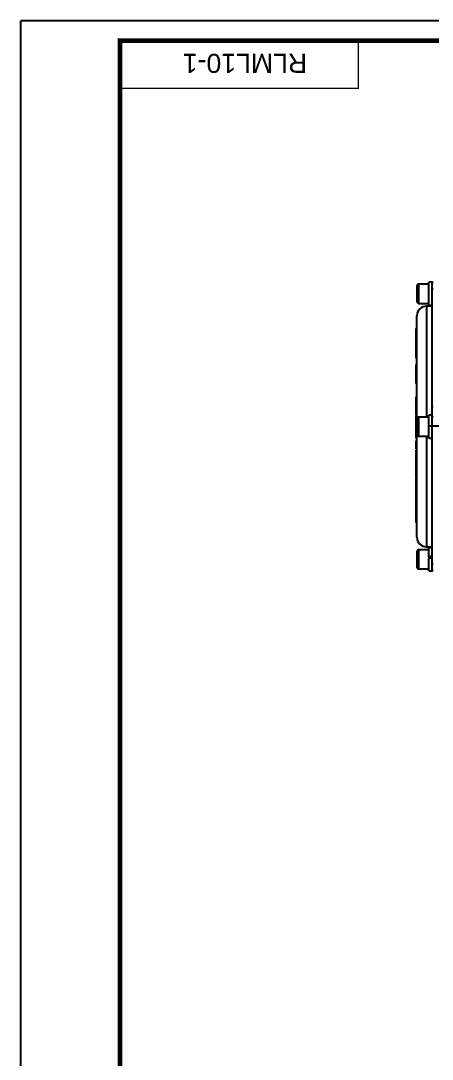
# Model space of a CAD drawing. Header units: millimetres. Extents: x 7829 to 9013, y 2050 to 2917.
# Drawn here: x 7829 to 8043, y 2377 to 2917 of the extents above; entities that cross this region are included whole.
import ezdxf

# ---------------------------------------------------------------- set-up
doc = ezdxf.new("R2010")
doc.units = ezdxf.units.MM
doc.linetypes.add('AM_ISO08W050', pattern=[18, 12, -1.5, 3, -1.5])
doc.layers.add('4-尺寸线', color=7, linetype='Continuous', lineweight=15)
doc.layers.add('AM_7', color=4, linetype='AM_ISO08W050', lineweight=25)
doc.styles.get("Standard").update_dxf_attribs({"font": 'arial.ttf'})

msp = doc.modelspace()

# ---------------------------------------------------------------- linework, layer by layer
for p in [(7829.102, 2050.361), (9012.977, 2916.611)]:
    msp.add_line(p, (7829.102, 2916.611))
at = {"color": 7, "linetype": 'Continuous', "lineweight": 25}
for p, q in [((8035.016, 2770.529), (8035.016, 2779.029)), ((8041.016, 2779.779), (8035.766, 2779.779)), ((8035.766, 2779.779), (8035.766, 2769.779)), ((8042.816, 2780.719), (8041.016, 2780.719)), ((8041.016, 2768.839), (8041.016, 2780.719)), ((8042.816, 2775.591), (8042.816, 2780.719)), ((8042.816, 2772.977), (8042.816, 2775.591)), ((8035.766, 2769.779), (8041.016, 2769.779)), ((8042.816, 2768.279), (8039.816, 2768.279)), ((8039.816, 2768.279), (8039.816, 2710.702)), ((8041.016, 2768.839), (8042.816, 2768.839)), ((8042.816, 2716.04), (8042.816, 2772.977)), ((8034.816, 2648.279), (8034.816, 2763.279)), ((8034.316, 2756.648), (8034.816, 2756.648)), ((8034.316, 2756.648), (8034.316, 2756.408)), ((8034.316, 2756.405), (8034.816, 2756.405)), ((8034.316, 2756.405), (8034.316, 2756.268)), ((8034.316, 2756.268), (8034.816, 2756.268)), ((8034.316, 2754.96), (8034.816, 2754.96)), ((8034.316, 2754.96), (8034.316, 2754.46)), ((8034.316, 2754.46), (8034.816, 2754.46)), ((8034.316, 2752.524), (8034.816, 2752.524)), ((8034.253, 2748.481), (8034.316, 2748.481)), ((8034.316, 2750.484), (8034.816, 2750.484)), ((8034.316, 2750.451), (8034.316, 2750.31)), ((8034.316, 2750.284), (8034.816, 2750.284)), ((8034.316, 2749.455), (8034.816, 2749.455)), ((8034.316, 2749.455), (8034.316, 2747.572)), ((8034.316, 2747.572), (8034.816, 2747.572)), ((8034.316, 2746.849), (8034.816, 2746.849)), ((8034.316, 2746.849), (8034.316, 2746.318)), ((8034.316, 2746.318), (8034.816, 2746.318)), ((8034.316, 2746.318), (8034.316, 2745.232)), ((8034.316, 2745.232), (8034.816, 2745.232)), ((8034.316, 2745.232), (8034.316, 2744.901)), ((8034.316, 2744.901), (8034.816, 2744.901)), ((8034.316, 2744.178), (8034.816, 2744.178)), ((8034.316, 2744.178), (8034.316, 2743.647)), ((8034.316, 2743.647), (8034.816, 2743.647)), ((8034.316, 2743.647), (8034.316, 2743.346)), ((8034.316, 2743.346), (8034.816, 2743.346)), ((8034.316, 2741.84), (8034.816, 2741.84)), ((8034.316, 2741.247), (8034.816, 2741.247)), ((8034.316, 2737.955), (8034.816, 2737.955)), ((8034.316, 2737.955), (8034.316, 2737.628)), ((8034.316, 2737.628), (8034.816, 2737.628)), ((8034.316, 2737.628), (8034.316, 2737.446)), ((8034.316, 2737.384), (8034.816, 2737.384)), ((8034.316, 2736.557), (8034.816, 2736.557)), ((8034.316, 2736.313), (8034.316, 2736.258)), ((8034.316, 2736.246), (8034.816, 2736.246)), ((8034.316, 2735.38), (8034.816, 2735.38)), ((8034.316, 2735.368), (8034.316, 2734.649)), ((8034.316, 2734.588), (8034.816, 2734.588)), ((8034.316, 2733.775), (8034.816, 2733.775)), ((8034.316, 2733.733), (8034.316, 2732.944)), ((8034.316, 2732.944), (8034.816, 2732.944)), ((8034.316, 2732.095), (8034.816, 2732.095)), ((8034.316, 2732.095), (8034.316, 2731.769)), ((8034.316, 2731.769), (8034.816, 2731.769)), ((8034.316, 2731.765), (8034.816, 2731.765)), ((8034.316, 2731.765), (8034.316, 2731.439)), ((8034.316, 2731.439), (8034.816, 2731.439)), ((8034.316, 2730.445), (8034.816, 2730.445)), ((8034.316, 2730.445), (8034.316, 2730.136)), ((8034.316, 2730.136), (8034.816, 2730.136)), ((8034.316, 2729.818), (8034.816, 2729.818)), ((8034.316, 2729.818), (8034.316, 2729.239)), ((8034.316, 2729.239), (8034.816, 2729.239)), ((8034.316, 2728.406), (8034.816, 2728.406)), ((8034.316, 2728.406), (8034.316, 2728.061)), ((8034.316, 2728.061), (8034.816, 2728.061)), ((8034.316, 2721.282), (8034.816, 2721.282)), ((8034.316, 2721.281), (8034.816, 2721.281)), ((8034.316, 2721.278), (8034.816, 2721.278)), ((8034.316, 2721.277), (8034.816, 2721.277)), ((8034.316, 2720.252), (8034.816, 2720.252)), ((8034.316, 2720.252), (8034.316, 2719.597)), ((8034.316, 2719.597), (8034.816, 2719.597)), ((8034.316, 2719.597), (8034.316, 2716.444)), ((8034.316, 2716.444), (8034.816, 2716.444)), ((8034.316, 2716.444), (8034.316, 2715.707)), ((8034.316, 2715.707), (8034.816, 2715.707)), ((8034.316, 2714.359), (8034.316, 2714.308)), ((8034.316, 2714.233), (8034.816, 2714.233)), ((8042.816, 2711.585), (8042.816, 2716.04)), ((8034.316, 2713.333), (8034.816, 2713.333)), ((8034.316, 2713.259), (8034.316, 2712.638)), ((8034.316, 2712.638), (8034.816, 2712.638)), ((8034.316, 2712.638), (8034.316, 2711.901)), ((8034.316, 2711.901), (8034.816, 2711.901)), ((8034.316, 2711.79), (8034.816, 2711.79)), ((8034.316, 2711.529), (8034.316, 2711.368)), ((8034.316, 2711.368), (8034.816, 2711.368)), ((8034.316, 2711.368), (8034.316, 2711.15)), ((8034.316, 2711.15), (8034.816, 2711.15)), ((8034.316, 2711.15), (8034.316, 2711.13)), ((8034.316, 2711.13), (8034.816, 2711.13)), ((8034.316, 2711.13), (8034.316, 2703.552)), ((8035.016, 2701.452), (8035.016, 2709.952)), ((8041.016, 2710.702), (8035.766, 2710.702)), ((8035.766, 2710.702), (8035.766, 2700.702)), ((8042.816, 2711.642), (8041.016, 2711.642)), ((8041.016, 2699.762), (8041.016, 2711.642)), ((8042.816, 2699.818), (8042.816, 2711.585)), ((8034.816, 2703.395), (8034.253, 2703.395)), ((8034.253, 2700.048), (8034.316, 2700.048)), ((8034.816, 2698.376), (8034.253, 2698.376)), ((8034.316, 2703.368), (8034.816, 2703.368)), ((8034.316, 2703.193), (8034.316, 2702.854)), ((8034.316, 2700.83), (8034.816, 2700.83)), ((8034.316, 2700.83), (8034.316, 2699.745)), ((8034.316, 2699.745), (8034.816, 2699.745)), ((8034.316, 2698.376), (8034.816, 2698.376)), ((8034.316, 2698.376), (8034.316, 2698.254)), ((8034.316, 2698.254), (8034.816, 2698.254)), ((8034.316, 2698.254), (8034.316, 2697.727)), ((8035.766, 2700.702), (8041.016, 2700.702)), ((8039.816, 2700.702), (8039.816, 2643.279)), ((8041.016, 2699.762), (8042.816, 2699.762)), ((8042.816, 2695.369), (8042.816, 2699.762)), ((8034.253, 2694.619), (8034.316, 2694.619)), ((8034.316, 2697.727), (8034.816, 2697.727)), ((8034.316, 2697.727), (8034.316, 2697.604)), ((8034.316, 2697.604), (8034.816, 2697.604)), ((8034.316, 2697.604), (8034.316, 2697.557)), ((8034.316, 2697.557), (8034.816, 2697.557)), ((8034.316, 2697.557), (8034.316, 2697.436)), ((8034.316, 2697.436), (8034.816, 2697.436)), ((8034.316, 2697.436), (8034.316, 2694.242)), ((8034.316, 2694.242), (8034.816, 2694.242)), ((8034.316, 2693.503), (8034.816, 2693.503)), ((8034.316, 2693.503), (8034.316, 2693.316)), ((8034.316, 2693.316), (8034.816, 2693.316)), ((8034.316, 2693.316), (8034.316, 2692.087)), ((8042.816, 2638.557), (8042.816, 2695.369)), ((8034.316, 2692.087), (8034.816, 2692.087)), ((8034.316, 2692.087), (8034.316, 2691.898)), ((8034.316, 2691.898), (8034.816, 2691.898)), ((8034.316, 2691.898), (8034.316, 2688.643)), ((8034.316, 2688.643), (8034.816, 2688.643)), ((8034.316, 2688.643), (8034.316, 2688.223)), ((8034.316, 2688.223), (8034.816, 2688.223)), ((8034.316, 2688.223), (8034.316, 2687.576)), ((8034.316, 2687.576), (8034.316, 2685.304)), ((8034.316, 2687.576), (8034.816, 2687.576)), ((8034.816, 2683.753), (8034.253, 2683.753)), ((8034.816, 2683.566), (8034.253, 2683.566)), ((8034.316, 2685.304), (8034.816, 2685.304)), ((8034.316, 2685.304), (8034.316, 2684.638)), ((8034.316, 2684.638), (8034.816, 2684.638)), ((8034.316, 2684.638), (8034.316, 2683.674)), ((8034.316, 2683.186), (8034.816, 2683.186)), ((8034.316, 2683.186), (8034.316, 2682.759)), ((8034.316, 2682.759), (8034.816, 2682.759)), ((8034.316, 2682.759), (8034.316, 2681.313)), ((8034.253, 2679.322), (8034.316, 2679.322)), ((8034.253, 2679.21), (8034.816, 2679.21)), ((8034.316, 2681.313), (8034.816, 2681.313)), ((8034.316, 2681.313), (8034.316, 2680.852)), ((8034.316, 2680.852), (8034.816, 2680.852)), ((8034.316, 2679.928), (8034.816, 2679.928)), ((8034.316, 2678.952), (8034.816, 2678.952)), ((8034.316, 2677.249), (8034.816, 2677.249)), ((8034.316, 2677.249), (8034.316, 2676.705)), ((8034.316, 2676.705), (8034.816, 2676.705)), ((8034.316, 2676.705), (8034.316, 2676.103)), ((8034.316, 2671.944), (8034.253, 2671.944)), ((8034.316, 2676.103), (8034.816, 2676.103)), ((8034.316, 2676.103), (8034.316, 2675.987)), ((8034.316, 2675.987), (8034.816, 2675.987)), ((8034.316, 2675.987), (8034.316, 2674.548)), ((8034.316, 2674.548), (8034.816, 2674.548)), ((8034.316, 2674.548), (8034.316, 2673.97)), ((8034.316, 2673.97), (8034.816, 2673.97)), ((8034.316, 2673.97), (8034.316, 2673.715)), ((8034.316, 2673.715), (8034.816, 2673.715)), ((8034.316, 2673.715), (8034.316, 2672.614)), ((8034.316, 2672.614), (8034.816, 2672.614)), ((8034.316, 2672.614), (8034.316, 2672.193)), ((8034.316, 2672.193), (8034.816, 2672.193)), ((8034.316, 2672.193), (8034.316, 2669.875)), ((8034.253, 2666.839), (8034.316, 2666.839)), ((8034.316, 2669.875), (8034.816, 2669.875)), ((8034.316, 2669.875), (8034.316, 2668.207)), ((8034.316, 2668.207), (8034.816, 2668.207)), ((8034.316, 2668.207), (8034.316, 2667.699)), ((8034.316, 2667.699), (8034.816, 2667.699)), ((8034.316, 2667.699), (8034.316, 2666.562)), ((8034.316, 2666.562), (8034.816, 2666.562)), ((8034.316, 2666.562), (8034.316, 2666.096)), ((8034.316, 2666.096), (8034.816, 2666.096)), ((8034.316, 2666.096), (8034.316, 2665.539)), ((8034.253, 2665.36), (8034.316, 2665.36)), ((8034.316, 2665.539), (8034.816, 2665.539)), ((8034.316, 2665.539), (8034.316, 2665.257)), ((8034.316, 2665.257), (8034.816, 2665.257)), ((8034.316, 2665.257), (8034.316, 2664.747)), ((8034.316, 2664.747), (8034.816, 2664.747)), ((8034.316, 2664.747), (8034.316, 2662.99)), ((8034.316, 2662.99), (8034.816, 2662.99)), ((8034.316, 2662.99), (8034.316, 2662.281)), ((8034.316, 2662.281), (8034.816, 2662.281)), ((8034.316, 2662.281), (8034.316, 2661.709)), ((8034.316, 2661.709), (8034.816, 2661.709)), ((8034.316, 2661.709), (8034.316, 2660.981)), ((8034.316, 2660.981), (8034.816, 2660.981)), ((8034.316, 2660.981), (8034.316, 2659.986)), ((8034.316, 2659.986), (8034.816, 2659.986)), ((8034.316, 2659.986), (8034.316, 2659.413)), ((8034.316, 2659.413), (8034.816, 2659.413)), ((8034.316, 2659.413), (8034.316, 2658.322)), ((8034.316, 2658.322), (8034.816, 2658.322)), ((8034.316, 2658.322), (8034.316, 2658.224)), ((8034.316, 2658.224), (8034.816, 2658.224)), ((8034.316, 2658.224), (8034.316, 2657.634)), ((8034.316, 2657.634), (8034.816, 2657.634)), ((8034.316, 2657.634), (8034.316, 2656.886)), ((8034.316, 2656.886), (8034.816, 2656.886)), ((8034.316, 2656.886), (8034.316, 2656.332)), ((8034.316, 2656.332), (8034.816, 2656.332)), ((8034.316, 2656.332), (8034.316, 2656.249)), ((8034.316, 2656.249), (8034.816, 2656.249)), ((8034.316, 2656.249), (8034.316, 2655.978)), ((8034.316, 2655.978), (8034.816, 2655.978)), ((8035.016, 2636.779), (8035.016, 2641.029)), ((8041.016, 2641.779), (8035.766, 2641.779)), ((8035.766, 2641.779), (8035.766, 2636.779)), ((8039.816, 2643.279), (8042.816, 2643.279)), ((8042.816, 2642.719), (8041.016, 2642.719)), ((8041.016, 2638.056), (8041.016, 2642.719)), ((8041.016, 2638.056), (8042.816, 2638.711)), ((8035.016, 2632.529), (8035.016, 2636.779)), ((8035.766, 2636.779), (8035.766, 2631.779)), ((8041.016, 2638.056), (8041.016, 2637.098)), ((8042.816, 2637.753), (8041.016, 2637.098)), ((8041.016, 2630.839), (8041.016, 2637.098)), ((8042.816, 2635.953), (8042.816, 2638.557)), ((8042.816, 2630.839), (8042.816, 2635.953)), ((8035.766, 2631.779), (8041.016, 2631.779)), ((8041.016, 2630.839), (8042.816, 2630.839))]:
    msp.add_line(p, q, dxfattribs=at)
at = {"const_width": 2.475}
msp.add_lwpolyline([(9002.664, 2906.299), (7880.664, 2906.299), (7880.664, 2060.674), (9002.664, 2060.674)], close=True, dxfattribs=at)
at = {"const_width": 0.619}
msp.add_lwpolyline([(8004.414, 2906.299), (8004.414, 2881.549), (7880.664, 2881.549)], dxfattribs=at)
at = {"color": 7, "linetype": 'Continuous', "lineweight": 25, "flags": 128}
for points in [[(8043.316, 2777.234), (8043.218, 2777.231), (8043.124, 2777.219), (8043.038, 2777.2), (8042.962, 2777.175), (8042.9, 2777.144), (8042.854, 2777.108), (8042.825, 2777.07), (8042.816, 2777.03)], [(8042.816, 2634.517), (8042.825, 2634.477), (8042.854, 2634.438), (8042.9, 2634.402), (8042.962, 2634.371), (8043.038, 2634.346), (8043.124, 2634.327), (8043.218, 2634.315), (8043.316, 2634.311)]]:
    msp.add_lwpolyline(points, dxfattribs=at)
at = {"color": 7, "linetype": 'Continuous', "lineweight": 25}
for centre, radius, start, end in [((8035.766, 2779.029), 0.75, 90, 180), ((8043.316, 2780.279), 0.5, 90, 180), ((8039.816, 2763.279), 5, 90, 180), ((8035.766, 2770.529), 0.75, 180, 270), ((8043.193, 2715.23), 0.893, 82.14096, 115.02118), ((8035.766, 2709.952), 0.75, 90, 180), ((8043.294, 2710.692), 0.479, 87.472, 177.22636), ((8035.766, 2701.452), 0.75, 180, 270), ((8039.816, 2648.279), 5, 180, 270), ((8035.766, 2641.029), 0.75, 90, 180), ((8035.766, 2632.529), 0.75, 180, 270), ((8043.316, 2631.279), 0.5, 180, 270)]:
    msp.add_arc(centre, radius, start, end, dxfattribs=at)
for points, knots in [([(8034.316, 2756.268), (8034.316, 2756.025), (8034.316, 2755.591), (8034.316, 2755.153), (8034.316, 2754.96)], [0, 0, 0, 0, 0.5599714, 1, 1, 1, 1]), ([(8034.316, 2754.46), (8034.316, 2754.1), (8034.316, 2753.457), (8034.316, 2752.809), (8034.316, 2752.524)], [0, 0, 0, 0, 0.5599757, 1, 1, 1, 1]), ([(8034.316, 2752.524), (8034.316, 2752.144), (8034.316, 2751.466), (8034.316, 2750.784), (8034.316, 2750.484)], [0, 0, 0, 0, 0.5600101, 1, 1, 1, 1]), ([(8034.316, 2750.284), (8034.316, 2750.126), (8034.316, 2749.843), (8034.316, 2749.574), (8034.316, 2749.455)], [0, 0, 0, 0, 0.5600013, 1, 1, 1, 1]), ([(8034.316, 2747.572), (8034.316, 2747.434), (8034.316, 2747.188), (8034.316, 2746.953), (8034.316, 2746.849)], [0, 0, 0, 0, 0.5599962, 1, 1, 1, 1]), ([(8034.316, 2744.901), (8034.316, 2744.762), (8034.316, 2744.516), (8034.316, 2744.281), (8034.316, 2744.178)], [0, 0, 0, 0, 0.55999789, 1, 1, 1, 1]), ([(8034.316, 2743.346), (8034.316, 2743.067), (8034.316, 2742.569), (8034.316, 2742.063), (8034.316, 2741.84)], [0, 0, 0, 0, 0.56000017, 1, 1, 1, 1]), ([(8034.316, 2741.772), (8034.316, 2741.744), (8034.316, 2741.569), (8034.316, 2741.394), (8034.316, 2741.247)], [0, 0, 0, 0, 0.1594284, 1, 1, 1, 1]), ([(8034.316, 2737.384), (8034.316, 2737.181), (8034.316, 2736.919), (8034.316, 2736.663), (8034.316, 2736.605)], [0, 0, 0, 0, 0.7727091, 1, 1, 1, 1]), ([(8034.316, 2736.557), (8034.316, 2736.496), (8034.316, 2736.386), (8034.316, 2736.289), (8034.316, 2736.246)], [0, 0, 0, 0, 0.5600125, 1, 1, 1, 1]), ([(8034.316, 2736.246), (8034.316, 2736.084), (8034.316, 2735.794), (8034.316, 2735.507), (8034.316, 2735.38)], [0, 0, 0, 0, 0.5600006, 1, 1, 1, 1]), ([(8034.316, 2734.588), (8034.316, 2734.432), (8034.316, 2734.155), (8034.316, 2733.891), (8034.316, 2733.775)], [0, 0, 0, 0, 0.55968187, 1, 1, 1, 1]), ([(8034.316, 2732.944), (8034.316, 2732.783), (8034.316, 2732.495), (8034.316, 2732.217), (8034.316, 2732.095)], [0, 0, 0, 0, 0.5599861, 1, 1, 1, 1]), ([(8034.316, 2731.411), (8034.316, 2731.251), (8034.316, 2730.925), (8034.316, 2730.607), (8034.316, 2730.445)], [0, 0, 0, 0, 0.4938713, 1, 1, 1, 1]), ([(8034.316, 2730.111), (8034.316, 2730.096), (8034.316, 2730.002), (8034.316, 2729.902), (8034.316, 2729.818)], [0, 0, 0, 0, 0.1545474, 1, 1, 1, 1]), ([(8034.316, 2729.239), (8034.316, 2729.077), (8034.316, 2728.788), (8034.316, 2728.523), (8034.316, 2728.406)], [0, 0, 0, 0, 0.5600306, 1, 1, 1, 1]), ([(8034.316, 2721.277), (8034.316, 2721.078), (8034.316, 2720.742), (8034.316, 2720.404), (8034.316, 2720.265)], [0, 0, 0, 0, 0.5892216, 1, 1, 1, 1]), ([(8034.316, 2715.792), (8034.316, 2715.375), (8034.316, 2714.63), (8034.316, 2714.355), (8034.316, 2714.233)], [0, 0, 0, 0, 0.5596377, 1, 1, 1, 1]), ([(8034.316, 2714.233), (8034.316, 2714.08), (8034.316, 2713.807), (8034.316, 2713.478), (8034.316, 2713.333)], [0, 0, 0, 0, 0.5600826, 1, 1, 1, 1]), ([(8034.316, 2703.368), (8034.316, 2703.32), (8034.316, 2703.227), (8034.316, 2702.653), (8034.316, 2701.731), (8034.316, 2701.13), (8034.316, 2700.83)], [0, 0, 0, 0, 0.2812901, 0.5595799, 0.7793927, 1, 1, 1, 1]), ([(8034.316, 2683.552), (8034.316, 2683.557), (8034.316, 2683.652), (8034.316, 2683.413), (8034.316, 2683.186)], [0, 0, 0, 0, 0.0480936, 1, 1, 1, 1]), ([(8034.316, 2680.852), (8034.316, 2680.8), (8034.316, 2680.648), (8034.316, 2680.319), (8034.316, 2680.076), (8034.316, 2679.928)], [0, 0, 0, 0, 0.16557135, 0.49063832, 1, 1, 1, 1]), ([(8034.316, 2679.928), (8034.316, 2679.811), (8034.316, 2679.577), (8034.316, 2679.287), (8034.316, 2679.253), (8034.316, 2679.231)], [0, 0, 0, 0, 0.26549767, 0.53113068, 1, 1, 1, 1]), ([(8034.316, 2678.952), (8034.316, 2678.834), (8034.316, 2678.598), (8034.316, 2678.12), (8034.316, 2677.651), (8034.316, 2677.383), (8034.316, 2677.249)], [0, 0, 0, 0, 0.2803641, 0.5592064, 0.7797414, 1, 1, 1, 1])]:
    msp.add_open_spline(points, degree=3, knots=knots, dxfattribs=at)
at = {"layer": 'AM_7'}
msp.add_line((8041.52, 2706.049), (8157.301, 2706.049), dxfattribs=at)

# ---------------------------------------------------------------- texts
at = {"layer": '4-尺寸线', "insert": (7945.543, 2894.574), "char_height": 9.9, "width": 123.75, "attachment_point": 5, "rotation": 180}
msp.add_mtext('RLML10-1', dxfattribs=at)

doc.saveas('drawing.dxf')
